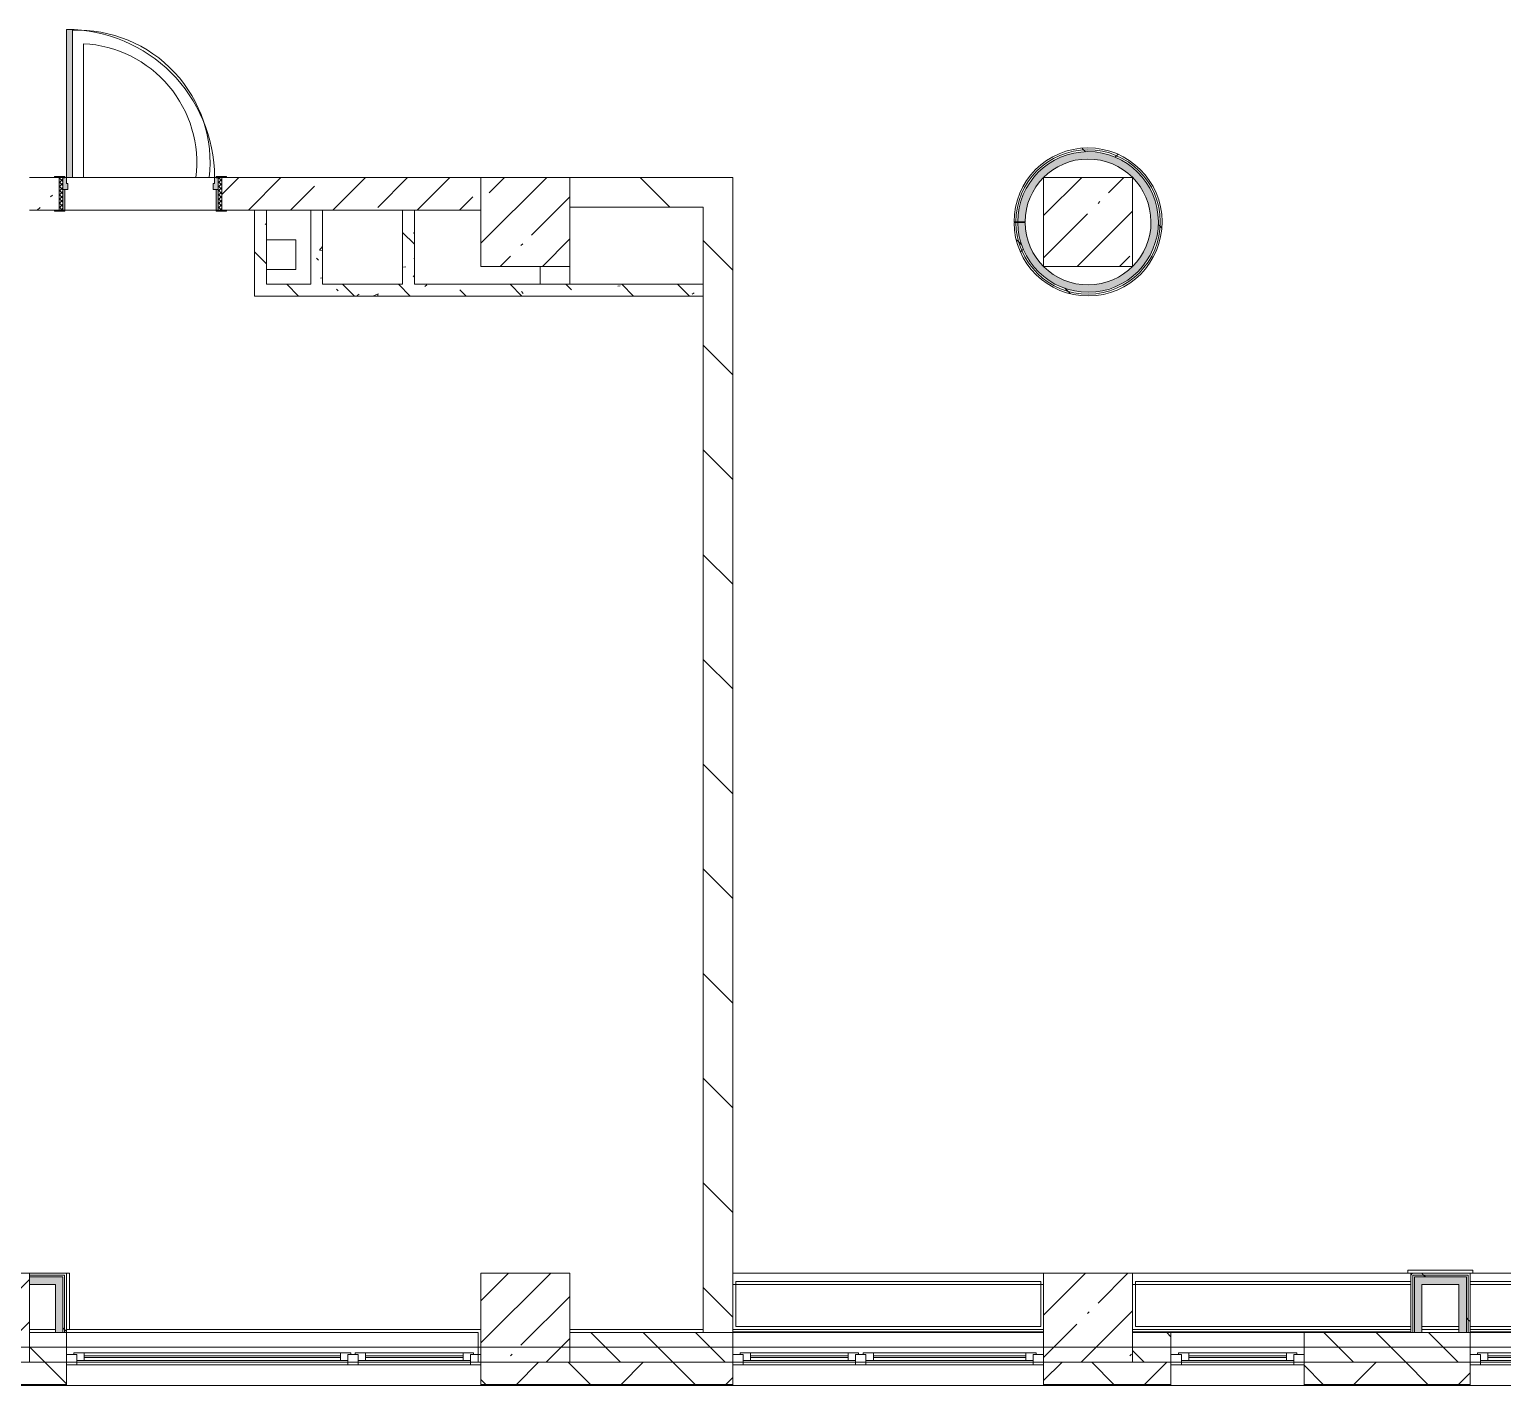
# Model space of a CAD drawing. Header units: millimetres. Extents: x 81609 to 272668, y -8553 to 29000.
# Drawn here: x 171818 to 181767, y -258 to 8900 of the extents above; entities that cross this region are included whole.
import ezdxf

# ---------------------------------------------------------------- set-up
doc = ezdxf.new("R2010")
doc.units = ezdxf.units.MM
for name, color, linetype, lineweight, true_color in [('A-DOOR-4', 7, 'Continuous', 5, 0xe2e2e2), ('A-DOOR-5', 7, 'Continuous', 5, 0xaaaaaa), ('A-DOOR-FRAM-2', 7, 'Continuous', 5, 0xe2e2e2), ('A-DOOR-FRAM-4', 7, 'Continuous', 5, 0xaaaaaa), ('A-FLOR-1', 7, 'Continuous', 5, 0xaaaaaa), ('I-WALL-1', 7, 'Continuous', 5, 0xe7e7e7), ('I-WALL-5', 7, 'Continuous', 5, 0x787878)]:
    doc.layers.add(name, color=color, linetype=linetype, lineweight=lineweight, true_color=true_color)
for name, color, linetype, lineweight in [('A-GLAZ-3', 7, 'Continuous', 5), ('A-WALL', 7, 'Continuous', 9), ('A-WALL-2', 7, 'Continuous', 5), ('I-WALL-3', 7, 'Continuous', 5), ('S-COLS-1', 7, 'Continuous', 5), ('Оси', 7, 'Continuous', 9)]:
    doc.layers.add(name, color=color, linetype=linetype, lineweight=lineweight)
pattern_1 = [(135, (145658, 0), (-353.553, -353.553), [])]
pattern_2 = [(135, (145657.99, 0), (-176.7767, -176.7767), [])]
pattern_3 = [(135, (145658, 0), (-377.171, -377.171), [533.4, -88.9, 17.78, -88.9]), (135, (145658, 376.94), (-377.171, -377.171), []), (50, (145658, 0), (637.6445, -55.787), [66.675, -733.425]), (355, (145658, 0), (-123.35, 668.699), [53.34, -586.74]), (100.451, (145711.1, -4.65), (514.299, 612.908), [56.665, -623.315]), (46.184, (145658, 177.8), (948.776, -147.15), [100.012, -1100.137]), (96.636, (145737.05, 165.5), (830.91, 865.997), [84.998, -934.973]), (351.184, (145658, 177.8), (830.918, 865.988), [80.01, -880.11]), (21, (145746.9, 133.35), (530.651, -357.928), [66.675, -733.425]), (326, (145746.9, 133.35), (216.308, 644.658), [53.34, -586.74]), (71.451, (145791.1, 103.5), (746.96, 286.724), [56.665, -623.315]), (37.5, (145657.99, 0), (10.8105, 295.9426), [16.764, -562.864, 16.764, -578.866, -588.962]), (37.5, (145657.99, 0), (10.8105, 295.9426), [-1175.258, 16.764, -572.198]), (7.5, (145658, 0), (233.869, 350.6318), [16.764, -322.834, 16.764, -549.529, -224.472]), (7.5, (145658, 0), (233.869, 350.6318), [-905.891, 16.764, -207.708]), (327.5, (145459.74, 0), (474.5678, -20.0513), [16.764, -205.486, 16.764, -676.656, -920.115]), (327.5, (145459.74, 0), (474.5678, -20.0513), [-915.67, 16.764, -903.351]), (317.5, (145370.84, 0), (518.452, 88.9934), [16.764, -272.161, 16.764, -443.738, -653.415]), (317.5, (145370.84, 0), (518.452, 88.9934), [-749.427, 16.764, -636.651])]
pattern_4 = [(45, (145658, 0), (-530.33, 530.33), []), (135, (145658, 0), (-530.33, -530.33), [])]

# ---------------------------------------------------------------- blocks, each defined once
blk = doc.blocks.new('BSC_Колонна _Прямоугольная - 600х600-23286269-2_9_3_птичка')
at = {"layer": 'S-COLS-1'}
h = blk.add_hatch(dxfattribs=at)
h.set_pattern_fill('FP_49', color=256, style=0, pattern_type=2)
h.set_pattern_definition([(45, (-29509.74, -7600), (-285.123, 285.123), []), (45, (-29224.6, -7600), (-285.123, 285.123), [504.031, -100.806, 16.764, -84.042])])
h.paths.add_polyline_path([(-300, -300), (300, -300), (300, 300), (-300, 300)])
for p, q in [((300, 300), (-300, 300)), ((-300, 300), (-300, -300)), ((300, -300), (300, 300)), ((-300, -300), (300, -300))]:
    blk.add_line(p, q, dxfattribs=at)
blk = doc.blocks.new('BSC_Колонна _Прямоугольная - 600х600-V199-2_9_3_птичка')
at = {"layer": 'S-COLS-1'}
h = blk.add_hatch(dxfattribs=at)
h.set_pattern_fill('FP_55', color=256, style=0, pattern_type=2)
h.set_pattern_definition([(45, (-25860, -200), (-285.123, 285.123), []), (45, (-25574.88, -200), (-285.123, 285.123), [504.031, -100.806, 16.764, -84.042])])
h.paths.add_polyline_path([(-105.1, -300), (300, -300), (300, 300), (-300, 300), (-300, -300)])
for p, q in [((300, 300), (-300, 300)), ((-300, 300), (-300, -300)), ((300, -300), (300, 300)), ((-300, -300), (300, -300))]:
    blk.add_line(p, q, dxfattribs=at)
blk = doc.blocks.new('BSC_Колонна _Прямоугольная - 600х600-V200-2_9_3_птичка')
at = {"layer": 'S-COLS-1'}
h = blk.add_hatch(dxfattribs=at)
h.set_pattern_fill('FP_56', color=256, style=0, pattern_type=2)
h.set_pattern_definition([(45, (-29509.74, -200), (-285.123, 285.123), []), (45, (-29224.6, -200), (-285.123, 285.123), [504.031, -100.806, 16.764, -84.042])])
h.paths.add_polyline_path([(-300, -300), (300, -300), (300, 300), (-300, 300)])
for p, q in [((300, 300), (-300, 300)), ((-300, 300), (-300, -300)), ((300, -300), (300, 300)), ((-300, -300), (300, -300))]:
    blk.add_line(p, q, dxfattribs=at)
blk = doc.blocks.new('BSC_Колонна _Прямоугольная - 600х600-V229-2_9_3_птичка')
at = {"layer": 'S-COLS-1'}
h = blk.add_hatch(dxfattribs=at)
h.set_pattern_fill('FP_90', color=256, style=0, pattern_type=2)
h.set_pattern_definition([(45, (-33310, -7600), (-285.123, 285.123), []), (45, (-33024.88, -7600), (-285.123, 285.123), [504.031, -100.806, 16.764, -84.042])])
h.paths.add_polyline_path([(-135, -300), (300, -300), (300, 300), (-300, 300), (-300, -300)])
for p, q in [((300, 300), (-300, 300)), ((-300, 300), (-300, -300)), ((300, -300), (300, 300)), ((-300, -300), (300, -300))]:
    blk.add_line(p, q, dxfattribs=at)
blk = doc.blocks.new('BSC_Колонна _Прямоугольная - 600х600-V230-2_9_3_птичка')
at = {"layer": 'S-COLS-1'}
h = blk.add_hatch(dxfattribs=at)
h.set_pattern_fill('FP_91', color=256, style=0, pattern_type=2)
h.set_pattern_definition([(45, (-33310, -200), (-285.123, 285.123), []), (45, (-33024.88, -200), (-285.123, 285.123), [504.031, -100.806, 16.764, -84.042])])
h.paths.add_polyline_path([(-300, -300), (300, -300), (300, 300), (-300, 300)])
for p, q in [((300, 300), (-300, 300)), ((-300, 300), (-300, -300)), ((300, -300), (300, 300)), ((-300, -300), (300, -300))]:
    blk.add_line(p, q, dxfattribs=at)
blk = doc.blocks.new('120_Окно_СКБ_2Ст - 120_Окно_СКБ_2Ст 2100х2400 _мал створка справа_-22446225-2_9_3_птичка')
at = {"layer": 'A-GLAZ-3'}
for p, q in [((-1050, -127), (-1050, -57)), ((-1050, -57), (-980, -57)), ((1050, -57), (-1050, -57)), ((-980, -57), (-980, -127)), ((150, -87), (-980, -87)), ((-980, -87), (-980, -127)), ((-930, -137), (-930, -87)), ((100, -137), (100, -87)), ((150, -127), (150, -57)), ((150, -57), (220, -57)), ((150, -127), (150, -87)), ((220, -57), (220, -127)), ((980, -87), (220, -87)), ((220, -87), (220, -127)), ((270, -137), (270, -87)), ((930, -137), (930, -87)), ((980, -127), (980, -57)), ((980, -57), (1050, -57)), ((980, -127), (980, -87)), ((1050, -57), (1050, -127)), ((-980, -127), (-1050, -127)), ((-1050, -127), (-1000, -127)), ((-980, -127), (-1000, -127)), ((-1000, -127), (-1000, -137)), ((-1000, -137), (170, -137)), ((170, -137), (-1000, -137)), ((-930, -107), (100, -107)), ((100, -117), (-930, -117)), ((220, -127), (150, -127)), ((170, -127), (150, -127)), ((170, -127), (200, -127)), ((170, -137), (170, -127)), ((220, -127), (200, -127)), ((200, -127), (200, -137)), ((200, -137), (1000, -137)), ((1000, -137), (200, -137)), ((270, -107), (930, -107)), ((930, -117), (270, -117)), ((1050, -127), (980, -127)), ((1000, -127), (980, -127)), ((1000, -127), (1050, -127)), ((1000, -137), (1000, -127))]:
    blk.add_line(p, q, dxfattribs=at)
blk = doc.blocks.new('110_Дверь_СКБ_1Ст_Внутренняя1 - Д-4к_п__1100x2100h_Артистические EI30-V278-2_9_3_птичка')
at = {"layer": 'A-DOOR-4'}
h = blk.add_hatch(color=256, dxfattribs=at)
h.paths.add_polyline_path([(537.5, 30), (537.5, 110), (512.5, 110), (512.5, 70), (502.5, 70), (502.5, 30)])
h.paths.add_polyline_path([(-477.5, 30), (-477.5, 70), (-487.5, 70), (-487.5, 110), (-512.5, 110), (-512.5, 30)])
at = {"layer": 'A-DOOR-5'}
h = blk.add_hatch(dxfattribs=at)
h.set_pattern_fill('FP_20', color=256, style=0, pattern_type=2)
h.set_pattern_definition([(135, (1751.41, 174.685), (-14.14214, -14.14214), []), (225, (1751.41, 174.685), (14.14214, -14.14214), [])])
h.paths.add_polyline_path([(562.5, -110), (562.5, 110), (537.5, 110), (537.5, -110)])
at = {"layer": 'A-DOOR-FRAM-2'}
for points in [[(-447.5, 110), (-447.5, 1110), (-487.5, 1110), (-487.5, 110)], [(-497.5, 110), (-497.5, 118), (-567.5, 118), (-567.5, 110)], [(592.5, 110), (592.5, 118), (522.5, 118), (522.5, 110)], [(-497.5, -110), (-497.5, 30), (-512.5, 30), (-512.5, -110)], [(537.5, -110), (537.5, 30), (522.5, 30), (522.5, -110)], [(-497.5, -118), (-497.5, -110), (-567.5, -110), (-567.5, -118)], [(592.5, -118), (592.5, -110), (522.5, -110), (522.5, -118)]]:
    blk.add_hatch(color=256, dxfattribs=at).paths.add_polyline_path(points)
at = {"layer": 'A-DOOR-FRAM-4'}
h = blk.add_hatch(dxfattribs=at)
h.set_pattern_fill('FP_21', color=256, style=0, pattern_type=2)
h.set_pattern_definition([(45, (-371.384, 174.685), (-14.1421, 14.1421), []), (135, (-371.384, 174.685), (-14.1421, -14.1421), [])])
h.paths.add_polyline_path([(-512.5, -110), (-512.5, 110), (-537.5, 110), (-537.5, -110)])
at = {"layer": 'A-DOOR-5'}
for p, q in [((-487.5, 1110), (-487.5, 110)), ((-447.5, 1110), (-487.5, 1110)), ((-447.5, 110), (-447.5, 1110)), ((-487.5, 110), (-447.5, 110))]:
    blk.add_line(p, q, dxfattribs=at)
blk.add_arc((-487.5, 110), 1000, 360, 90, dxfattribs=at)
at = {"layer": 'A-DOOR-FRAM-4'}
for p, q in [((-497.5, 118), (-567.5, 118)), ((-567.5, 118), (-567.5, 110)), ((-567.5, 110), (-497.5, 110)), ((-512.5, 110), (-537.5, 110)), ((-537.5, 110), (-537.5, -110)), ((-487.5, 110), (-512.5, 110)), ((-512.5, 110), (-512.5, 30)), ((-512.5, -110), (-512.5, 110)), ((-497.5, 110), (-512.5, 110)), ((-512.5, 110), (-512.5, 109)), ((-512.5, 109), (-497.5, 109)), ((-497.5, 110), (-497.5, 118)), ((-497.5, 109), (-497.5, 110)), ((-487.5, 70), (-487.5, 110)), ((512.5, 110), (512.5, 70)), ((537.5, 110), (512.5, 110)), ((592.5, 118), (522.5, 118)), ((522.5, 118), (522.5, 110)), ((537.5, 110), (522.5, 110)), ((522.5, 110), (522.5, 109)), ((522.5, 110), (592.5, 110)), ((522.5, 109), (537.5, 109)), ((537.5, 30), (537.5, 110)), ((562.5, 110), (537.5, 110)), ((537.5, 110), (537.5, -110)), ((537.5, 109), (537.5, 110)), ((562.5, -110), (562.5, 110)), ((592.5, 110), (592.5, 118)), ((-512.5, 30), (-477.5, 30)), ((-497.5, 30), (-512.5, 30)), ((-512.5, 30), (-512.5, -110)), ((-497.5, -110), (-497.5, 30)), ((-477.5, 70), (-487.5, 70)), ((-477.5, 30), (-477.5, 70)), ((512.5, 70), (502.5, 70)), ((502.5, 70), (502.5, 30)), ((502.5, 30), (537.5, 30)), ((537.5, 30), (522.5, 30)), ((522.5, 30), (522.5, -110)), ((537.5, -110), (537.5, 30)), ((-497.5, -110), (-567.5, -110)), ((-567.5, -110), (-567.5, -118)), ((-567.5, -118), (-497.5, -118)), ((-537.5, -110), (-512.5, -110)), ((-512.5, -110), (-497.5, -110)), ((-497.5, -118), (-497.5, -110)), ((522.5, -110), (537.5, -110)), ((592.5, -110), (522.5, -110)), ((522.5, -110), (522.5, -118)), ((522.5, -118), (592.5, -118)), ((537.5, -110), (562.5, -110)), ((592.5, -118), (592.5, -110))]:
    blk.add_line(p, q, dxfattribs=at)
blk = doc.blocks.new('120_Окно_СКБ_2Ст - 120_Окно_СКБ_2Ст 2800х2500 4-24273432-2_9_3_птичка')
at = {"layer": 'A-GLAZ-3'}
for p, q in [((-1400, -127), (-1400, -57)), ((-1400, -57), (-1330, -57)), ((1400, -57), (-1400, -57)), ((-1330, -57), (-1330, -127)), ((-570, -87), (-1330, -87)), ((-1330, -87), (-1330, -127)), ((-1280, -137), (-1280, -87)), ((-620, -137), (-620, -87)), ((-570, -127), (-570, -57)), ((-570, -57), (-500, -57)), ((-570, -127), (-570, -87)), ((-500, -57), (-500, -127)), ((1330, -87), (-500, -87)), ((-500, -87), (-500, -127)), ((-450, -137), (-450, -87)), ((1280, -137), (1280, -87)), ((1330, -127), (1330, -57)), ((1330, -57), (1400, -57)), ((1330, -127), (1330, -87)), ((1400, -57), (1400, -127)), ((-1330, -127), (-1400, -127)), ((-1400, -127), (-1350, -127)), ((-1330, -127), (-1350, -127)), ((-1350, -127), (-1350, -137)), ((-1350, -137), (-550, -137)), ((-550, -137), (-1350, -137)), ((-1280, -107), (-620, -107)), ((-620, -117), (-1280, -117)), ((-500, -127), (-570, -127)), ((-550, -127), (-570, -127)), ((-550, -127), (-520, -127)), ((-550, -137), (-550, -127)), ((-500, -127), (-520, -127)), ((-520, -127), (-520, -137)), ((-520, -137), (1350, -137)), ((1350, -137), (-520, -137)), ((-450, -107), (1280, -107)), ((1280, -117), (-450, -117)), ((1400, -127), (1330, -127)), ((1350, -127), (1330, -127)), ((1350, -127), (1400, -127)), ((1350, -137), (1350, -127))]:
    blk.add_line(p, q, dxfattribs=at)
blk = doc.blocks.new('120_Окно_СКБ_1Ст - 120_Окно_СКБ_1Ст 900х2500_h_-20664874-2_9_3_птичка')
at = {"layer": 'A-GLAZ-3'}
for p, q in [((-450, -127), (-450, -57)), ((-450, -57), (-380, -57)), ((450, -57), (-450, -57)), ((-380, -57), (-380, -127)), ((380, -87), (-380, -87)), ((-380, -87), (-380, -127)), ((-330, -137), (-330, -87)), ((330, -137), (330, -87)), ((380, -127), (380, -57)), ((380, -57), (450, -57)), ((380, -127), (380, -87)), ((450, -57), (450, -127)), ((-380, -127), (-450, -127)), ((-450, -127), (-400, -127)), ((-380, -127), (-400, -127)), ((-400, -127), (-400, -137)), ((-400, -137), (400, -137)), ((400, -137), (-400, -137)), ((-330, -107), (330, -107)), ((330, -117), (-330, -117)), ((450, -127), (380, -127)), ((400, -127), (380, -127)), ((400, -127), (450, -127)), ((400, -137), (400, -127))]:
    blk.add_line(p, q, dxfattribs=at)
blk = doc.blocks.new('Зашивка приборов отопления23 - Зашивка приборов отопления-33321838-2_9_3_птичка')
at = {"layer": 'A-WALL-2'}
for p, q in [((36640, 23400), (34540, 23400)), ((34540, 23079), (36640, 23079)), ((36640, 23079), (34540, 23079)), ((34540, 23004), (36640, 23004))]:
    blk.add_line(p, q, dxfattribs=at)
blk = doc.blocks.new('Зашивка приборов отопления24 - Зашивка приборов отопления-33321996-2_9_3_птичка')
at = {"layer": 'A-WALL-2'}
for p, q in [((36640, 23400), (34760, 23400)), ((34760, 23079), (36640, 23079)), ((36640, 23079), (34760, 23079)), ((34760, 23004), (36640, 23004))]:
    blk.add_line(p, q, dxfattribs=at)
blk = doc.blocks.new('Зашивка приборов отопления25 - Зашивка приборов отопления-33322064-2_9_3_птичка')
at = {"layer": 'A-WALL-2'}
for p, q in [((36640, 23400), (34540, 23400)), ((34540, 23104), (34540, 23079)), ((34540, 23079), (36640, 23079)), ((36640, 23079), (34540, 23079)), ((34540, 23079), (34540, 23004)), ((34540, 23004), (36640, 23004))]:
    blk.add_line(p, q, dxfattribs=at)

msp = doc.modelspace()

# ---------------------------------------------------------------- hatches: boundary and pattern name
at = {"layer": 'A-WALL-2'}
h = msp.add_hatch(dxfattribs=at)
h.set_pattern_fill('FP_78', color=256, style=0, pattern_type=2)
h.set_pattern_definition(pattern_2)
h.paths.add_polyline_path([(172067.7, -100), (172067.7, 100), (171818, 100), (171818, -100), (171876.6, -100)])
h = msp.add_hatch(dxfattribs=at)
h.set_pattern_fill('FP_78', color=256, style=0, pattern_type=2)
h.set_pattern_definition(pattern_2)
h.paths.add_polyline_path([(176568, -100), (176568, 100), (175467.7, 100), (175467.7, -100), (176514.2, -100)])
h = msp.add_hatch(dxfattribs=at)
h.set_pattern_fill('FP_78', color=256, style=0, pattern_type=2)
h.set_pattern_definition(pattern_2)
h.paths.add_polyline_path([(180688, -100), (181548, -100), (181548, 100), (180428, 100), (180428, -100)])
h.paths.add_polyline_path([(179268, -100), (179528, -100), (179528, 100), (179268, 100)])
h = msp.add_hatch(dxfattribs=at)
h.set_pattern_fill('FP_68', color=256, style=0, pattern_type=2)
h.set_pattern_definition([(45, (145658, 0), (-353.5534, 353.5534), []), (135, (145658, 0), (-353.5534, -353.5534), [])])
h.paths.add_polyline_path([(221358, -250), (221358, -100), (217218, -100), (217218, -250), (220571.4, -250)])
h.paths.add_polyline_path([(215006.3, -250), (216318, -250), (216318, -100), (212718, -100), (212718, -250), (213151.3, -250)])
h.paths.add_polyline_path([(207586.1, -250), (207718, -250), (207718, -100), (206568, -100), (206568, -250), (206658.6, -250)])
h.paths.add_polyline_path([(202568, -250), (202818, -250), (202818, -100), (202068, -100), (202068, -250), (202484.8, -250)])
h.paths.add_polyline_path([(204468, -250), (204468, -100), (203718, -100), (203718, -250), (203876.1, -250)])
h.paths.add_polyline_path([(210818, -250), (211818, -250), (211818, -100), (210818, -100)])
h.paths.add_polyline_path([(198968, -250), (198968, -100), (197568, -100), (197568, -250), (198310.9, -250)])
h.paths.add_polyline_path([(194468, -250), (194468, -100), (193068, -100), (193068, -250), (193673.3, -250)])
h.paths.add_polyline_path([(190890.8, -250), (190968, -250), (190968, -100), (190594.3, -100), (190594.3, -250)])
h.paths.add_polyline_path([(189068, -250), (189694.3, -250), (189694.3, -100), (188318, -100), (188318, -250), (189035.7, -250)])
h.paths.add_polyline_path([(181548, -250), (181548, -100), (180428, -100), (180428, -250), (181151.8, -250)])
h.paths.add_polyline_path([(184698, -250), (185218, -250), (185218, -100), (183648, -100), (183648, -250), (184398.1, -250)])
h.paths.add_polyline_path([(178833, -250), (179528, -250), (179528, -100), (178668, -100), (178668, -250)])
h.paths.add_polyline_path([(176514.2, -250), (176568, -250), (176568, -100), (174867.7, -100), (174867.7, -250), (176050.4, -250)])
h.paths.add_polyline_path([(167702.8, -250), (168368, -250), (168368, -100), (167268, -100), (167268, -250)])
h.paths.add_polyline_path([(162137.6, -250), (162918, -250), (162918, -100), (161768, -100), (161768, -250)])
h.paths.add_polyline_path([(163818, -250), (164468, -250), (164468, -100), (163818, -100)])
h.paths.add_polyline_path([(170468, -250), (172067.7, -250), (172067.7, -100), (170468, -100)])
h.paths.add_polyline_path([(154218, -250), (154218, -100), (150288, -100), (150288, -250), (153790, -250)])
h.paths.add_polyline_path([(148224.8, -250), (149388, -250), (149388, -100), (145398, -100), (145398, -250), (146369.8, -250)])
h.paths.add_polyline_path([(157318, -250), (158668, -250), (158668, -100), (157318, -100)])
at = {"layer": 'I-WALL-1'}
for points in [[(178990.1, 7125.5), (179065.9, 7135.2), (179170.2, 7171.9), (179207.8, 7190), (179270.4, 7233.7), (179325.2, 7286.9), (179370.7, 7348.2), (179405.9, 7415.9), (179429.7, 7488.5), (179441.6, 7563.9), (179441.3, 7640.2), (179428.7, 7715.5), (179404.3, 7787.8), (179368.6, 7855.3), (179296.8, 7940.7), (179267.3, 7968.9), (179204.3, 8012), (179135.3, 8044.6), (179061.9, 8065.6), (178986.1, 8074.7), (178909.8, 8071.4), (178833, 8055.2), (178763.7, 8028.8), (178697.6, 7990.6), (178638.6, 7942.2), (178588, 7885), (178547.3, 7820.5), (178517.4, 7750.2), (178499.1, 7676.1), (178493, 7600), (178543, 7600), (178549.1, 7671.7), (178571.2, 7750.3), (178596.8, 7807), (178637.1, 7866.7), (178686.8, 7918.7), (178744.7, 7961.6), (178833, 8001.5), (178877.7, 8015.3), (178949.1, 8024.6), (179021, 8021.7), (179091.4, 8006.7), (179158.3, 7980), (179219.7, 7942.5), (179273.9, 7895.1), (179319.3, 7839.2), (179364, 7750.3), (179378.8, 7708.7), (179391.3, 7637.8), (179391.6, 7565.8), (179379.8, 7494.8), (179356.1, 7426.8), (179321.3, 7363.8), (179267.9, 7300), (179222.6, 7259.7), (179161.5, 7221.6), (179094.9, 7194.4), (179024.6, 7178.8), (178952.7, 7175.3), (178881.2, 7183.9), (178812.3, 7204.6), (178747.8, 7236.5), (178668, 7301.1), (178639.4, 7330.5), (178598.6, 7389.8), (178568.4, 7455.2), (178549.7, 7524.7), (178543, 7596.4), (178493, 7595.9), (178499.8, 7519.9), (178518.7, 7445.9), (178549.2, 7375.9), (178590.5, 7311.7), (178641.5, 7255), (178701, 7207.1), (178767.4, 7169.4), (178838.9, 7142.9), (178913.8, 7128.1)], [(171993, 425), (171993, 475), (171818, 475), (171818, 425)], [(171993, 100), (172043, 100), (172043, 475), (171993, 475), (171993, 230.5)], [(181173, 100), (181223, 100), (181223, 475), (181173, 475), (181173, 230.5)], [(181473, 425), (181523, 425), (181523, 475), (181223, 475), (181223, 425)], [(181523, 100), (181523, 425), (181473, 425), (181473, 100)]]:
    msp.add_hatch(color=256, dxfattribs=at).paths.add_polyline_path(points)
at = {"layer": 'I-WALL-3'}
h = msp.add_hatch(dxfattribs=at)
h.set_pattern_fill('FP_162', color=256, style=0, pattern_type=2)
h.set_pattern_definition(pattern_4)
h.paths.add_polyline_path([(178971.2, 7100), (179049.3, 7106.7), (179125.3, 7125.4), (179223.4, 7171.9), (179264.1, 7197.1), (179323.4, 7248.3), (179374, 7308.2), (179414.6, 7375.2), (179444.2, 7447.7), (179462.2, 7524), (179468, 7602.1), (179461.5, 7680.2), (179442.9, 7756.3), (179412.7, 7828.6), (179371.5, 7895.3), (179296.8, 7974.7), (179260.7, 8005.4), (179193.7, 8046.1), (179121.3, 8075.9), (179045, 8094), (178966.9, 8100), (178888.8, 8093.7), (178812.7, 8075.3), (178740.3, 8045.2), (178673.6, 8004.1), (178614.1, 7953.2), (178563.2, 7893.5), (178522.3, 7826.7), (178491.4, 7750.3), (178474.1, 7678.1), (178468, 7600), (178480.5, 7600), (178486.8, 7678.1), (178505.5, 7754.2), (178536.2, 7826.3), (178578, 7892.5), (178629.9, 7951.2), (178690.5, 8000.8), (178758.3, 8040.1), (178833, 8068.3), (178908.3, 8083.8), (178986.5, 8087.1), (179064.3, 8077.9), (179139.7, 8056.3), (179210.5, 8022.9), (179296.8, 7957.9), (179331.8, 7924.5), (179379.1, 7862), (179415.8, 7792.8), (179440.9, 7718.5), (179453.7, 7641.3), (179454.1, 7562.9), (179441.9, 7485.5), (179417.4, 7411.1), (179381.3, 7341.5), (179334.6, 7278.7), (179278.4, 7224.1), (179198.9, 7171.9), (179143.6, 7145.2), (179068.4, 7123), (178990.7, 7113), (178912.4, 7115.7), (178833, 7131.8), (178737.9, 7171.9), (178694, 7196.8), (178632.9, 7245.9), (178580.5, 7304.1), (178538.1, 7370), (178506.8, 7441.9), (178487.5, 7517.8), (178480.5, 7595.8), (178468, 7595.7), (178474.8, 7517.7), (178493.7, 7441.6), (178524.3, 7369.5), (178565.8, 7303), (178617.1, 7243.8), (178677.1, 7193.4), (178744.2, 7152.9), (178833, 7119.6), (178893.1, 7105.6)])
h = msp.add_hatch(dxfattribs=at)
h.set_pattern_fill('FP_162', color=256, style=0, pattern_type=2)
h.set_pattern_definition(pattern_4)
h.paths.add_polyline_path([(178990.7, 7113), (179068.4, 7123), (179143.6, 7145.2), (179214.1, 7179.2), (179296.8, 7241.9), (179334.6, 7278.7), (179381.3, 7341.5), (179417.4, 7411.1), (179441.9, 7485.5), (179454.1, 7562.9), (179453.7, 7641.3), (179430.1, 7750.3), (179415.8, 7792.8), (179379.1, 7862), (179331.8, 7924.5), (179275.1, 7978.6), (179210.5, 8022.9), (179139.7, 8056.3), (179064.3, 8077.9), (178986.5, 8087.1), (178908.3, 8083.8), (178831.5, 8068), (178758.3, 8040.1), (178690.5, 8000.8), (178629.9, 7951.2), (178578, 7892.5), (178536.2, 7826.3), (178504.6, 7750.3), (178486.8, 7678.1), (178480.5, 7600), (178493, 7600), (178499.1, 7676.1), (178517.4, 7750.3), (178547.3, 7820.5), (178588, 7885), (178638.6, 7942.2), (178697.6, 7990.6), (178763.7, 8028.8), (178835, 8056), (178909.8, 8071.4), (178986.1, 8074.7), (179061.9, 8065.6), (179135.3, 8044.6), (179204.3, 8012), (179267.3, 7968.9), (179322.5, 7916.2), (179368.6, 7855.3), (179404.3, 7787.8), (179428.7, 7715.5), (179441.3, 7640.2), (179441.6, 7563.9), (179429.7, 7488.5), (179405.9, 7415.9), (179370.7, 7348.2), (179325.2, 7286.9), (179270.4, 7233.7), (179207.8, 7190), (179139.1, 7156.9), (179065.9, 7135.2), (178990.1, 7125.5), (178913.8, 7128.1), (178833, 7145.1), (178763.1, 7171.9), (178701, 7207.1), (178641.5, 7255), (178590.5, 7311.7), (178549.2, 7375.9), (178518.7, 7445.9), (178499.8, 7519.9), (178493, 7595.9), (178480.5, 7595.8), (178487.5, 7517.8), (178506.8, 7441.9), (178538.1, 7370), (178580.5, 7304.1), (178632.9, 7245.9), (178694, 7196.8), (178762.1, 7158.1), (178835.6, 7130.8), (178912.4, 7115.7)])
h = msp.add_hatch(dxfattribs=at)
h.set_pattern_fill('FP_76', color=256, style=0, pattern_type=2)
h.set_pattern_definition([(45, (145658, 0), (-285.123, 285.123), []), (45, (145943.1, 0), (-285.123, 285.123), [504.031, -100.806, 16.764, -84.042])])
h.paths.add_polyline_path([(173718, 7680), (174867.7, 7680), (174867.7, 7900), (173118, 7900), (173118, 7680), (173418, 7680)])
h.paths.add_polyline_path([(171988, 7680), (172018, 7680), (172018, 7900), (171818, 7900), (171818, 7680)])
h = msp.add_hatch(dxfattribs=at)
h.set_pattern_fill('FP_79', color=256, style=0, pattern_type=2)
h.set_pattern_definition(pattern_1)
h.paths.add_polyline_path([(176368, 7700), (176568, 7700), (176568, 7900), (175467.7, 7900), (175467.7, 7700), (176050.4, 7700)])
h = msp.add_hatch(dxfattribs=at)
h.set_pattern_fill('FP_79', color=256, style=0, pattern_type=2)
h.set_pattern_definition(pattern_1)
h.paths.add_polyline_path([(176568, 100), (176568, 7700), (176368, 7700), (176368, 100), (176514.2, 100)])
h = msp.add_hatch(dxfattribs=at)
h.set_pattern_fill('FP_162', color=256, style=0, pattern_type=2)
h.set_pattern_definition(pattern_4)
h.paths.add_polyline_path([(172055.5, 100), (172068, 100), (172068, 500), (172055.5, 500), (172055.5, 230.5)])
h = msp.add_hatch(dxfattribs=at)
h.set_pattern_fill('FP_162', color=256, style=0, pattern_type=2)
h.set_pattern_definition(pattern_4)
h.paths.add_polyline_path([(181160.5, 100), (181160.5, 500), (181148, 500), (181151.8, 100)])
h = msp.add_hatch(dxfattribs=at)
h.set_pattern_fill('FP_162', color=256, style=0, pattern_type=2)
h.set_pattern_definition(pattern_4)
h.paths.add_polyline_path([(181160.5, 487.5), (181548, 487.5), (181548, 500), (181160.5, 500)])
h = msp.add_hatch(dxfattribs=at)
h.set_pattern_fill('FP_162', color=256, style=0, pattern_type=2)
h.set_pattern_definition(pattern_4)
h.paths.add_polyline_path([(172043, 100), (172055.5, 100), (172055.5, 487.5), (172043, 487.5), (172043, 230.5)])
h = msp.add_hatch(dxfattribs=at)
h.set_pattern_fill('FP_162', color=256, style=0, pattern_type=2)
h.set_pattern_definition(pattern_4)
h.paths.add_polyline_path([(181523, 475), (181535.5, 475), (181535.5, 487.5), (181173, 487.5), (181173, 475), (181223, 475)])
h = msp.add_hatch(dxfattribs=at)
h.set_pattern_fill('FP_162', color=256, style=0, pattern_type=2)
h.set_pattern_definition(pattern_4)
h.paths.add_polyline_path([(181523, 100), (181535.5, 100), (181535.5, 475), (181523, 475), (181523, 230.5)])
h = msp.add_hatch(dxfattribs=at)
h.set_pattern_fill('FP_162', color=256, style=0, pattern_type=2)
h.set_pattern_definition(pattern_4)
h.paths.add_polyline_path([(181548, 100), (181548, 487.5), (181535.5, 487.5), (181535.5, 100)])
at = {"layer": 'I-WALL-5'}
h = msp.add_hatch(dxfattribs=at)
h.set_pattern_fill('FP_83', color=256, style=0, pattern_type=2)
h.set_pattern_definition(pattern_3)
h.paths.add_polyline_path([(173418, 7100), (173418, 7680), (173338, 7680), (173338, 7100)])
h = msp.add_hatch(dxfattribs=at)
h.set_pattern_fill('FP_83', color=256, style=0, pattern_type=2)
h.set_pattern_definition(pattern_3)
h.paths.add_polyline_path([(173798, 7180), (173798, 7680), (173718, 7680), (173718, 7180)])
h = msp.add_hatch(dxfattribs=at)
h.set_pattern_fill('FP_83', color=256, style=0, pattern_type=2)
h.set_pattern_definition(pattern_3)
h.paths.add_polyline_path([(174417.7, 7180), (174417.7, 7680), (174337.7, 7680), (174337.7, 7180)])
h = msp.add_hatch(dxfattribs=at)
h.set_pattern_fill('FP_83', color=256, style=0, pattern_type=2)
h.set_pattern_definition(pattern_3)
h.paths.add_polyline_path([(176368, 7100), (176368, 7180), (173418, 7180), (173418, 7100), (176050.4, 7100)])

# ---------------------------------------------------------------- linework, layer by layer
at = {"layer": 'A-FLOR-1'}
for p, q in [((172183, 7900), (172183, 8804)), ((173068, 7900), (172108, 7900)), ((173418, 7480), (173617.7, 7480)), ((173617.7, 7480), (173617.7, 7280)), ((173617.7, 7280), (173418, 7280)), ((172068, 500), (172088, 500)), ((172088, 500), (172088, 120)), ((181127, 500), (181127, 520)), ((181127, 520), (181567, 520)), ((181567, 520), (181567, 500)), ((176588, 445), (176588, 140)), ((178648, 445), (176588, 445)), ((178648, 140), (178648, 445)), ((181148, 445), (179288, 445)), ((179288, 445), (179288, 140)), ((183908, 445), (181548, 445)), ((176588, 140), (178648, 140)), ((179288, 140), (181148, 140)), ((181223, 140), (181473, 140)), ((181548, 140), (183628, 140))]:
    msp.add_line(p, q, dxfattribs=at)
for radius, start, end in [(895, 353.58484, 92.24174), (805, 352.86408, 87.15183)]:
    msp.add_arc((172143, 8000), radius, start, end, dxfattribs=at)
at = {"layer": 'A-WALL'}
for p, q in [((173418, 7680), (173338, 7680)), ((173798, 7680), (173718, 7680)), ((175267.7, 7180), (175467.7, 7180)), ((172055.5, 487.5), (171818, 487.5)), ((172043, 475), (171818, 475)), ((172043, 100), (172043, 475)), ((172055.5, 100), (172055.5, 487.5)), ((181160.5, 487.5), (181160.5, 100)), ((181535.5, 487.5), (181160.5, 487.5)), ((181173, 475), (181173, 100)), ((181523, 475), (181173, 475)), ((181523, 100), (181523, 475)), ((181535.5, 100), (181535.5, 487.5)), ((176368, 100), (176568, 100)), ((171818, -100), (172067.7, -100)), ((175467.7, -100), (176568, -100)), ((179268, -100), (179528, -100)), ((180428, -100), (181548, -100)), ((170468, -250), (172067.7, -250)), ((170468, -253), (172067.7, -253)), ((174867.7, -250), (176568, -250)), ((174867.7, -253), (176568, -253)), ((178668, -250), (179528, -250)), ((178668, -253), (179528, -253)), ((180428, -250), (181548, -250)), ((180428, -253), (181548, -253))]:
    msp.add_line(p, q, dxfattribs=at)
for radius in [487.5, 475]:
    msp.add_arc((178968, 7600), radius, 180.49142, 180, dxfattribs=at)
at = {"layer": 'A-WALL-2'}
for p, q in [((171993, 100), (171818, 100)), ((172067.7, -258), (172067.7, 100)), ((172068, 100), (174847.7, 100)), ((174847.7, -100), (174847.7, 100)), ((176368, 100), (175467.7, 100)), ((176568, -258), (176568, 100)), ((176568, 100), (178668, 100)), ((179268, 100), (183628, 100)), ((179528, -258), (179528, 100)), ((180428, 100), (180428, -258)), ((181548, -258), (181548, 100)), ((174867.7, -100), (174867.7, -258)), ((178668, -100), (178668, -258)), ((179528, -100), (183648, -100)), ((180428, -258), (163818, -258)), ((203718, -258), (180428, -258))]:
    msp.add_line(p, q, dxfattribs=at)
at = {"layer": 'I-WALL-3'}
for p, q in [((171988, 7900), (171818, 7900)), ((174867.7, 7900), (173148, 7900)), ((176568, 7900), (175467.7, 7900)), ((176568, 100), (176568, 7900)), ((171818, 7680), (171988, 7680)), ((173078, 7680), (172058, 7680)), ((173148, 7680), (173338, 7680)), ((173338, 7680), (173338, 7100)), ((173418, 7680), (173718, 7680)), ((173418, 7180), (173418, 7680)), ((173718, 7680), (173718, 7180)), ((173798, 7680), (174867.7, 7680)), ((173798, 7180), (173798, 7680)), ((174337.7, 7680), (174337.7, 7180)), ((174417.7, 7180), (174417.7, 7680)), ((175467.7, 7700), (176368, 7700)), ((176368, 7700), (176368, 100)), ((178468, 7600), (178543, 7600)), ((178543, 7596.4), (178468, 7595.7)), ((175267.7, 7300), (175267.7, 7180)), ((175467.7, 7180), (175467.7, 7300)), ((173718, 7180), (173418, 7180)), ((174337.7, 7180), (173798, 7180)), ((175267.7, 7180), (174417.7, 7180)), ((176368, 7180), (175467.7, 7180)), ((173338, 7100), (176368, 7100)), ((172068, 500), (171818, 500)), ((172068, 100), (172068, 500)), ((181148, 500), (181148, 100)), ((181548, 500), (181148, 500)), ((181548, 100), (181548, 500)), ((171818, 425), (171993, 425)), ((171993, 425), (171993, 100)), ((181223, 100), (181223, 425)), ((181223, 425), (181473, 425)), ((181473, 425), (181473, 100)), ((171818, 120), (171993, 120)), ((171993, 100), (172068, 100)), ((172067.3, 120), (174867.7, 120)), ((175467.7, 120), (176368, 120)), ((176568, 120), (178668, 120)), ((179268, 120), (181148.6, 120)), ((181223, 120), (181473, 120)), ((181547.2, 120), (183628, 120)), ((174867.7, -100), (172067.7, -100)), ((178668, -100), (176568, -100))]:
    msp.add_line(p, q, dxfattribs=at)
for radius in [500, 425]:
    msp.add_arc((178968, 7600), radius, 180.49142, 180, dxfattribs=at)
at = {"layer": 'Оси'}
msp.add_line((171648, 0), (184148, 0), dxfattribs=at)

# ---------------------------------------------------------------- block references
at = {"layer": 'A-DOOR-5'}
msp.add_blockref('110_Дверь_СКБ_1Ст_Внутренняя1 - Д-4к_п__1100x2100h_Артистические EI30-V278-2_9_3_птичка', (172555.5, 7790), dxfattribs=at)
at = {"layer": 'A-GLAZ-3', "rotation": 180}
for name, p in [('120_Окно_СКБ_2Ст - 120_Окно_СКБ_2Ст 2800х2500 4-24273432-2_9_3_птичка', (173467.7, -175)), ('120_Окно_СКБ_2Ст - 120_Окно_СКБ_2Ст 2100х2400 _мал створка справа_-22446225-2_9_3_птичка', (177618, -175)), ('120_Окно_СКБ_1Ст - 120_Окно_СКБ_1Ст 900х2500_h_-20664874-2_9_3_птичка', (179978, -175)), ('120_Окно_СКБ_2Ст - 120_Окно_СКБ_2Ст 2100х2400 _мал створка справа_-22446225-2_9_3_птичка', (182598, -175))]:
    msp.add_blockref(name, p, dxfattribs=at)
at = {"layer": 'A-WALL-2', "rotation": 180}
for name, p in [('Зашивка приборов отопления23 - Зашивка приборов отопления-33321838-2_9_3_птичка', (213208, 23504)), ('Зашивка приборов отопления24 - Зашивка приборов отопления-33321996-2_9_3_птичка', (215908, 23504)), ('Зашивка приборов отопления25 - Зашивка приборов отопления-33322064-2_9_3_птичка', (218188, 23504))]:
    msp.add_blockref(name, p, dxfattribs=at)
at = {"layer": 'S-COLS-1'}
for name, p in [('BSC_Колонна _Прямоугольная - 600х600-23286269-2_9_3_птичка', (175167.7, 7600)), ('BSC_Колонна _Прямоугольная - 600х600-V229-2_9_3_птичка', (178968, 7600)), ('BSC_Колонна _Прямоугольная - 600х600-V199-2_9_3_птичка', (171518, 200)), ('BSC_Колонна _Прямоугольная - 600х600-V200-2_9_3_птичка', (175167.7, 200)), ('BSC_Колонна _Прямоугольная - 600х600-V230-2_9_3_птичка', (178968, 200))]:
    msp.add_blockref(name, p, dxfattribs=at)

doc.saveas('drawing.dxf')
